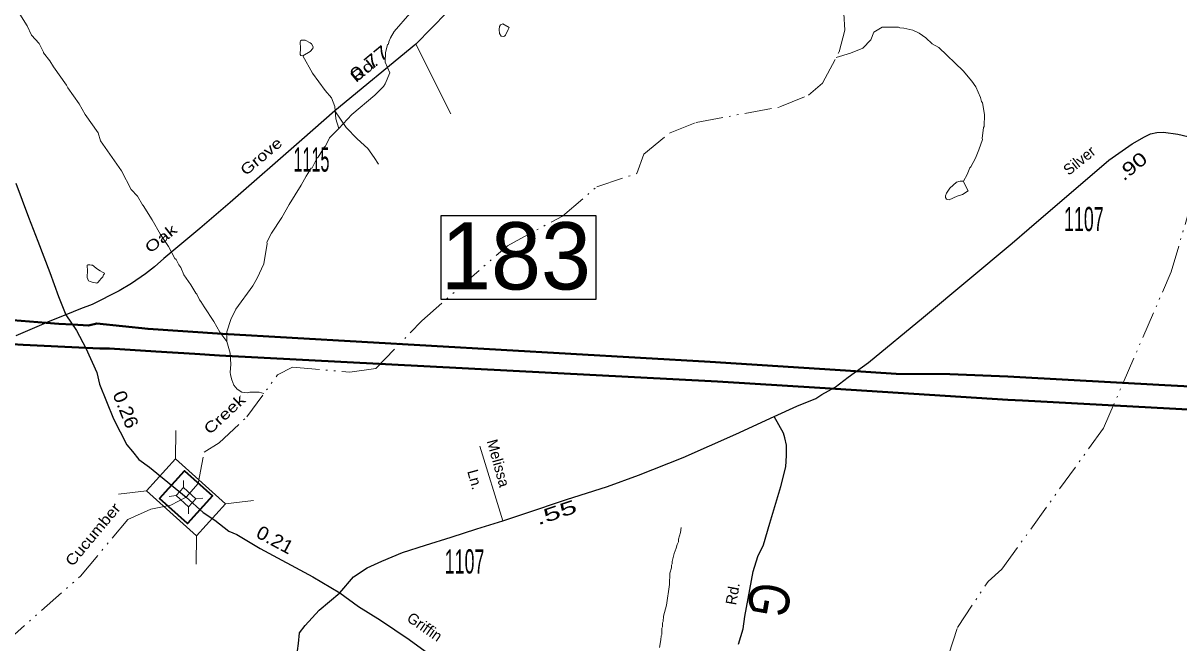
# Model space of a CAD drawing. Extents: x 472450 to 514595, y 155055 to 196778.
# Drawn here: x 484086 to 486235, y 163397 to 164550 of the extents above; entities that cross this region are included whole.
import ezdxf
from ezdxf.enums import TextEntityAlignment as Align

# ---------------------------------------------------------------- set-up
doc = ezdxf.new("R2010")
doc.units = 0
doc.header["$LTSCALE"] = 10
doc.linetypes.add('DASH_DOUBLE_DOT', pattern=[9.2, 5, -1.2, 0.3, -1.2, 0.3, -1.2])
doc.linetypes.add('LONG_DASHED', pattern=[7.5, 6, -1.5])
for name, color, linetype, lineweight in [('10', 7, 'Continuous', 40), ('11', 7, 'Continuous', 40), ('17', 7, 'Continuous', 13), ('22', 7, 'Continuous', 13), ('31', 7, 'Continuous', 35), ('32', 7, 'Continuous', 25), ('35', 7, 'Continuous', 13), ('50', 7, 'Continuous', 13), ('56', 7, 'Continuous', 40), ('59', 7, 'DASH_DOUBLE_DOT', 13), ('62', 7, 'Continuous', 13), ('8', 7, 'Continuous', 25)]:
    doc.layers.add(name, color=color, linetype=linetype, lineweight=lineweight)
doc.layers.add('21', color=7, linetype='Continuous')

msp = doc.modelspace()

# ---------------------------------------------------------------- linework, layer by layer
at = {"layer": '31', "lineweight": 25}
msp.add_lwpolyline([(484863.22, 164191.79), (485150.52, 164191.79), (485150.52, 164035.88), (484863.22, 164035.88)], close=True, dxfattribs=at)
at = {"layer": '31'}
msp.add_lwpolyline([(484339.51, 163665.3), (484386.02, 163716.92), (484437.68, 163670.37), (484391.17, 163618.75)], close=True, dxfattribs=at)
at = {"layer": '32'}
for points in [[(485021.66, 164858.6), (485017.33, 164848.07), (484951.3, 164697.05), (484923.71, 164638.27), (484913.05, 164617.69), (484899.36, 164598.39), (484874.03, 164570.05), (484815.93, 164510.42), (484665.48, 164386.23), (484603.79, 164332.77), (484470.82, 164215.86), (484414.05, 164167.48), (484347.21, 164111.89), (484329.7, 164096.45), (484313.26, 164083.07), (484287.26, 164065.06), (484264.45, 164051.67), (484214.05, 164026.45), (484192.3, 164018.22), (484165.25, 164006.9)], [(485482.16, 163818.29), (485524.66, 163836.96), (485559.5, 163851.56), (485571, 163858.9), (485595.5, 163872.57), (485619.97, 163891.35), (485657.43, 163918.73), (485759.63, 164002.62), (485924.89, 164140.03), (485956.43, 164167.79), (486104.37, 164294.55), (486147.91, 164325.15), (486170.71, 164338.12), (486182.11, 164343.83), (486194.03, 164345.9), (486206.43, 164347.01), (486232.63, 164343.01), (486301.66, 164326.78)], [(484071.88, 164251.89), (484095.75, 164188.58), (484113.26, 164144.32), (484135.54, 164085.64), (484151.45, 164041.38), (484165.25, 164006.9)], [(484165.25, 164006.9), (484132.36, 163994.03), (484128.25, 163992.24), (484071.88, 163967.78)], [(484165.25, 164006.9), (484184.88, 163978.07), (484202.38, 163945.13), (484222.68, 163899.72), (484227.85, 163878.22), (484253.84, 163813.89), (484278.78, 163765.51), (484288.85, 163752.64), (484301.06, 163738.23), (484320.74, 163723.93), (484388.6, 163667.83)], [(484674.69, 163490.04), (484700.28, 163520.15), (484725.54, 163536.29), (484752.46, 163549.09), (484791.1, 163565.15), (484833.64, 163578.45), (484881.93, 163593.55), (484929.13, 163608.84), (484977.66, 163624.13), (485018.53, 163637.55), (485096.32, 163663.37), (485172.28, 163687.94), (485230.11, 163709.21), (485313.21, 163742.04), (485410.65, 163785.09), (485482.16, 163818.29)], [(485415.87, 163394.77), (485424.68, 163423.3), (485427.79, 163446.12), (485443.32, 163530.01), (485452.12, 163557.91), (485462.17, 163579.5), (485474.14, 163619.39), (485494.75, 163687.86), (485504.06, 163724.42), (485505.38, 163745.69), (485505.38, 163764.97), (485502.29, 163778.29), (485499.7, 163787.1), (485482.16, 163818.29)], [(484388.6, 163667.83), (484420.63, 163639.39), (484442.29, 163624.94), (484468.46, 163604.61), (484483.35, 163598.29), (484526.45, 163572.33), (484624.36, 163519.95), (484674.69, 163490.04)], [(484457.35, 162331.74), (484463.05, 162406.43), (484465.92, 162482.61), (484472.9, 162573.31), (484475.36, 162622.65), (484482.99, 162700.31), (484502.88, 162790.22), (484516.35, 162857.32), (484530.47, 162910.62), (484536.24, 162941.45), (484552.27, 163016.27), (484565.1, 163077.92), (484572.15, 163130.91), (484576, 163178.43), (484584.31, 163270.67), (484588.16, 163327.82), (484597.7, 163395.64), (484599.62, 163415.55), (484609.89, 163429.67), (484636.2, 163457.93), (484674.69, 163490.04)], [(484674.69, 163490.04), (484709.34, 163464.99), (484750.04, 163439.18), (484803.84, 163403.09), (484846.71, 163371.54), (484856.35, 163362.87), (484881.95, 163334.26), (484903.07, 163309.8), (484913.68, 163282.87), (484938.37, 163212.42), (484967.1, 163124.82), (484980.72, 163092.35), (484990.85, 163074.52), (485000.93, 163054.25), (485043.38, 162987.83), (485095.25, 162901.77), (485133.1, 162838.69)]]:
    msp.add_lwpolyline(points, dxfattribs=at)
at = {"layer": '35'}
for p, q in [((484815.93, 164510.42), (484881.26, 164380.91)), ((484977.66, 163624.13), (484934.69, 163763.08))]:
    msp.add_line(p, q, dxfattribs=at)
msp.add_lwpolyline([(484665.48, 164386.23), (484686.39, 164355.44), (484706.89, 164334.41), (484726.77, 164316.51), (484738.76, 164299.86), (484746.49, 164286.96)], dxfattribs=at)
at = {"layer": '50'}
for p, q in [((484368.91, 163739.38), (484369.72, 163791.98)), ((484315.38, 163679.93), (484263.16, 163673.63)), ((484514.03, 163662.04), (484461.81, 163655.74)), ((484407.47, 163543.69), (484408.28, 163596.29))]:
    msp.add_line(p, q, dxfattribs=at)
at = {"layer": '50', "linetype": 'LONG_DASHED'}
for p, q in [((484383.67, 163685.72), (484383.88, 163698.87)), ((484370.29, 163670.86), (484357.24, 163669.28)), ((484419.95, 163666.39), (484406.9, 163664.81)), ((484393.32, 163636.8), (484393.52, 163649.95))]:
    msp.add_line(p, q, dxfattribs=at)
at = {"layer": '50'}
msp.add_lwpolyline([(484315.38, 163679.93), (484408.28, 163596.29), (484461.81, 163655.74), (484368.91, 163739.38)], close=True, dxfattribs=at)
at = {"layer": '50', "linetype": 'LONG_DASHED'}
msp.add_lwpolyline([(484370.29, 163670.86), (484393.52, 163649.95), (484406.9, 163664.81), (484383.67, 163685.72)], close=True, dxfattribs=at)
at = {"layer": '56'}
msp.add_line((485567.04, 163871.36), (485916.65, 163849.29), dxfattribs=at)
for points in [[(483342.22, 164048.09), (483502.96, 164035.05), (483523.09, 164035.38), (483622.3, 164025.33), (483754.47, 164014.13), (484066.51, 163997.18), (484128.25, 163992.24)], [(484128.25, 163992.24), (484152.24, 163990.33), (484177.57, 163988.8)], [(484177.57, 163988.8), (484207.06, 163987.03), (484222.87, 163990.74), (484317.93, 163981.02), (484456.73, 163971.89), (485363.45, 163919.67), (485614.76, 163903.66)], [(484044.79, 163953.45), (484085.76, 163951.11), (484202.01, 163945.84)], [(484202.01, 163945.84), (484228.34, 163944.64), (484246.02, 163944.35), (484332.51, 163938.76), (484405, 163934.56), (484450.95, 163931.61), (485376.86, 163883.36), (485567.04, 163871.36)], [(485614.76, 163903.66), (485708.98, 163897.65), (485808.85, 163896.86), (485916.65, 163892.09)], [(485916.65, 163892.09), (485927.61, 163891.61), (486208.94, 163876.43), (486350.2, 163868.53), (486490.85, 163860.03), (486656.7, 163848.49)], [(485916.65, 163849.29), (485944.29, 163847.54), (486536.49, 163815.74), (486646.17, 163809.67)]]:
    msp.add_lwpolyline(points, dxfattribs=at)
at = {"layer": '59'}
for points in [[(484450.12, 163769.3), (484501.62, 163817.3), (484558.62, 163895.19), (484586.69, 163909.62), (484693.34, 163900.47), (484741.81, 163907.5), (484826.84, 163995.83), (484986.28, 164135.67), (485088.38, 164190.64), (485152.69, 164245.38), (485226.75, 164269.89), (485239.84, 164305.64), (485288.62, 164345.69), (485337.41, 164364.72), (485492.53, 164393.61), (485546.19, 164415.53), (485572.09, 164438.03), (485603.19, 164496.42), (485613.84, 164536.22), (485611.72, 164567.28)], [(484725.06, 162079.05), (484817.72, 162341.31), (484848.5, 162369.7), (485161.22, 162583.5), (485287.09, 162694), (485307.84, 162721.61), (485334.66, 162817.11), (485455.06, 162897.7), (485516.94, 162954.5), (485644.03, 163169.02), (485713.81, 163254.67), (485807.09, 163375.84), (485822.94, 163425.55), (485879.94, 163511.42), (485905.53, 163533.92), (486094.5, 163796.22), (486220.41, 164086.83), (486278.91, 164286.72)], [(484034.38, 163307.47), (484035.28, 163363.48), (484050.84, 163396.19), (484192.56, 163521.39), (484280.34, 163626.66), (484323.15, 163645.54), (484360.61, 163653.37), (484388.6, 163667.83), (484410.91, 163693.17), (484422.09, 163751.88), (484450.12, 163769.3)]]:
    msp.add_lwpolyline(points, dxfattribs=at)
at = {"layer": '62'}
for points in [[(484079.38, 164566.36), (484093.06, 164544.33), (484101.34, 164527.14), (484115.78, 164511.59), (484123.47, 164495.69), (484123.44, 164494.44), (484135.41, 164479.69), (484142, 164468.55), (484166.5, 164434.05), (484168.84, 164429), (484189.75, 164399.56), (484201.06, 164379.83), (484224.94, 164345.33), (484229.62, 164330.73), (484268.47, 164274.67), (484286.84, 164240.3), (484298.28, 164227.81), (484307.78, 164211.86), (484309, 164210.58), (484325.66, 164183.48), (484341.12, 164156.41), (484356.06, 164134.36), (484367.91, 164112.11), (484370.31, 164109.81), (484375.06, 164099.95), (484378.66, 164094.88), (484384.56, 164081.5), (484397.69, 164062.98), (484406.62, 164047.05), (484408.47, 164045.77), (484413.75, 164034.66), (484416.22, 164032.09), (484422.12, 164021.72), (484440.03, 163994.61), (484451.31, 163974.88), (484464.72, 163957.58)], [(484672.84, 164353.39), (484697.12, 164379.33), (484739.78, 164415.73), (484755.91, 164431.91), (484759.03, 164436.73), (484767.31, 164457.3), (484759.09, 164476.94), (484759.41, 164494), (484763.31, 164509.78), (484765.16, 164510.36), (484765.84, 164514.61), (484769, 164521.86), (484775.91, 164533.92), (484804.53, 164567.55)], [(485597.47, 164485.68), (485624.12, 164493.39), (485646.81, 164502.75), (485661.72, 164518.33), (485667.66, 164532.55), (485682.84, 164541.72), (485713.31, 164541.8), (485715.72, 164540.53), (485723.03, 164540.41), (485740.03, 164536.44), (485752.12, 164530.75), (485764.16, 164522), (485776.16, 164510.83), (485788.22, 164503.91), (485833.81, 164461.06), (485849.94, 164441.89), (485857.06, 164430.8), (485865.88, 164411.14), (485867.59, 164403.8), (485869.38, 164401.33), (485873.28, 164379.33), (485872.91, 164357.39), (485871.66, 164355.59), (485868.88, 164335), (485869.44, 164333.08), (485863.03, 164313.95), (485856.47, 164298.58), (485847.88, 164282.28), (485846, 164280.48), (485840.91, 164267.77), (485834.25, 164255.58)], [(484672.84, 164353.39), (484667.12, 164371.31), (484665.09, 164394.52), (484659.25, 164410.45), (484647.31, 164424.08), (484624.09, 164456.17), (484605.88, 164488.88)], [(484464.72, 163957.58), (484464.22, 163975.16), (484471.91, 163998.19), (484481.38, 164017.52), (484512.59, 164060.84), (484520.75, 164075.31), (484533.41, 164101.91), (484539.47, 164139.95), (484538.94, 164142.03), (484547.75, 164158.94), (484566.53, 164187.84), (484580.34, 164211.98), (484602.91, 164248.14), (484611.72, 164265.05), (484621.09, 164279.52), (484622.94, 164280.7), (484632.41, 164298.81), (484634.25, 164300), (484646.25, 164319.28), (484648, 164320.47), (484655.56, 164336.19), (484672.84, 164353.39)], [(484533.41, 163860.62), (484524.41, 163863.23), (484507.31, 163863.03), (484502.44, 163861.95), (484492.69, 163863.34), (484483.66, 163868.81), (484477.69, 163875.98), (484473.62, 163886.06), (484471.38, 163895.53), (484470.84, 163900.27), (484471.81, 163914.45), (484470.88, 163936.06), (484464.72, 163957.58)], [(485269.06, 163388.2), (485271.75, 163402.77), (485271.88, 163410.08), (485273.16, 163412.5), (485273.34, 163424.69), (485274.59, 163427.09), (485274.72, 163434.41), (485276, 163436.83), (485276.16, 163446.56), (485282, 163467.19), (485287.5, 163505.47), (485288.47, 163526.78), (485291.09, 163536.48), (485291.16, 163541.36), (485292.44, 163543.78), (485292.5, 163548.66), (485296.41, 163563.2), (485300.22, 163572.89), (485301.56, 163580.17), (485304.09, 163585), (485304.16, 163589.88), (485308.03, 163602), (485309.41, 163611.72)]]:
    msp.add_lwpolyline(points, dxfattribs=at)
for points in [[(484970.94, 164537.45), (484971.47, 164530.48), (484974.44, 164525.56), (484978.09, 164524.88), (484980.53, 164525.45), (484982.38, 164527.25), (484987.44, 164537.52), (484989.47, 164541.64), (484977.88, 164548.05), (484973.56, 164546.3), (484971.69, 164543.28)], [(484605.88, 164488.88), (484602.09, 164489.47), (484600.91, 164491.31), (484601.72, 164502.88), (484600.69, 164513.86), (484601.34, 164516.28), (484603.19, 164518.08), (484609.88, 164517.97), (484619.56, 164512.92), (484621.97, 164511.05), (484624.91, 164505.52), (484624.25, 164502.47), (484619.28, 164496.47)], [(485834.25, 164255.58), (485835.19, 164253.25), (485842.66, 164237.62), (485832.38, 164230.75), (485822.56, 164227.88), (485807.81, 164220.83), (485802.97, 164222.12), (485800.59, 164225.22), (485800.62, 164228.27), (485802.56, 164233.11), (485808.81, 164242.75), (485821.19, 164253.5), (485827.91, 164255.81)], [(484221.91, 164093.53), (484229.16, 164089.14), (484233.41, 164086.55), (484237.06, 164084.73), (484236.41, 164082.98), (484235.19, 164081.27), (484233.88, 164078.03), (484230.78, 164074.59), (484227.72, 164070.91), (484225.22, 164067.95), (484222.75, 164066), (484220.31, 164066.81), (484216.09, 164067.39), (484210.59, 164068.75), (484207.56, 164070.56), (484205.75, 164073.11), (484204.56, 164076.62), (484204.66, 164080.88), (484205.31, 164085.86), (484205.44, 164091.86), (484204.91, 164095.62), (484204.97, 164099.38), (484206.16, 164099.86), (484209.78, 164099.78), (484212.84, 164099.72), (484214.72, 164099.19), (484217.12, 164097.39)]]:
    msp.add_lwpolyline(points, close=True, dxfattribs=at)

# ---------------------------------------------------------------- texts
at = {"layer": '10'}
for s, p in [('Melissa', (484959.76, 163728.63)), ('Ln.', (484916.28, 163698.23))]:
    msp.add_text(s, height=20, rotation=285.426, dxfattribs=at).set_placement(p, align=Align.CENTER)
at = {"layer": '11'}
for s, rotation, width, p in [('Rd.', 39.537, 1.35, (484726.23, 164455.82)), ('Grove', 40.166, 1.25, (484534.82, 164294.19)), ('Oak', 38.319, 1.35, (484347.96, 164141.19))]:
    msp.add_text(s, height=20, rotation=rotation, dxfattribs=dict(at, width=width)).set_placement(p, align=Align.CENTER)
for s, rotation, p in [('Silver', 38.816, (486055.95, 164286.25)), ('Rd.', 80.112, (485414.92, 163486.83)), ('Griffin', 325.248, (484826.75, 163418.63))]:
    msp.add_text(s, height=20, rotation=rotation, dxfattribs=at).set_placement(p, align=Align.CENTER)
at = {"layer": '17'}
for s, rotation, width, p in [('0.77', 39.538, 1.25, (484737.31, 164464.98)), ('.90', 39.198, 1.3, (486155.44, 164273.75)), ('0.26', 292.001, 1.1, (484264.96, 163826.41)), ('.55', 18.36, 1.7, (485080.36, 163627.89)), ('0.21', 331.855, 1.1, (484548.22, 163577.7))]:
    msp.add_text(s, height=25, rotation=rotation, dxfattribs=dict(at, width=width)).set_placement(p, align=Align.CENTER)
at = {"layer": '21'}
for s, rotation, width, p in [('Creek', 42.985, 1.3, (484466.9, 163815.01)), ('Cucumber', 50.175, 1.15, (484223.07, 163592.33))]:
    msp.add_text(s, height=20, rotation=rotation, dxfattribs=dict(at, width=width)).set_placement(p, align=Align.CENTER)
at = {"layer": '22', "width": 0.8}
msp.add_text('G', height=75, rotation=260.111, dxfattribs=at).set_placement((485436.21, 163482.93), align=Align.CENTER)
at = {"layer": '31'}
msp.add_text('183', height=125, dxfattribs=at).set_placement((484862.68, 164054.21))
at = {"layer": '8'}
for s, width, p in [('1115', 0.5, (484621.8, 164273.27)), ('1107', 0.55, (486058.1, 164162.66)), ('1107', 0.55, (484906.56, 163526.04))]:
    msp.add_text(s, height=45, dxfattribs=dict(at, width=width)).set_placement(p, align=Align.CENTER)

doc.saveas('drawing.dxf')
